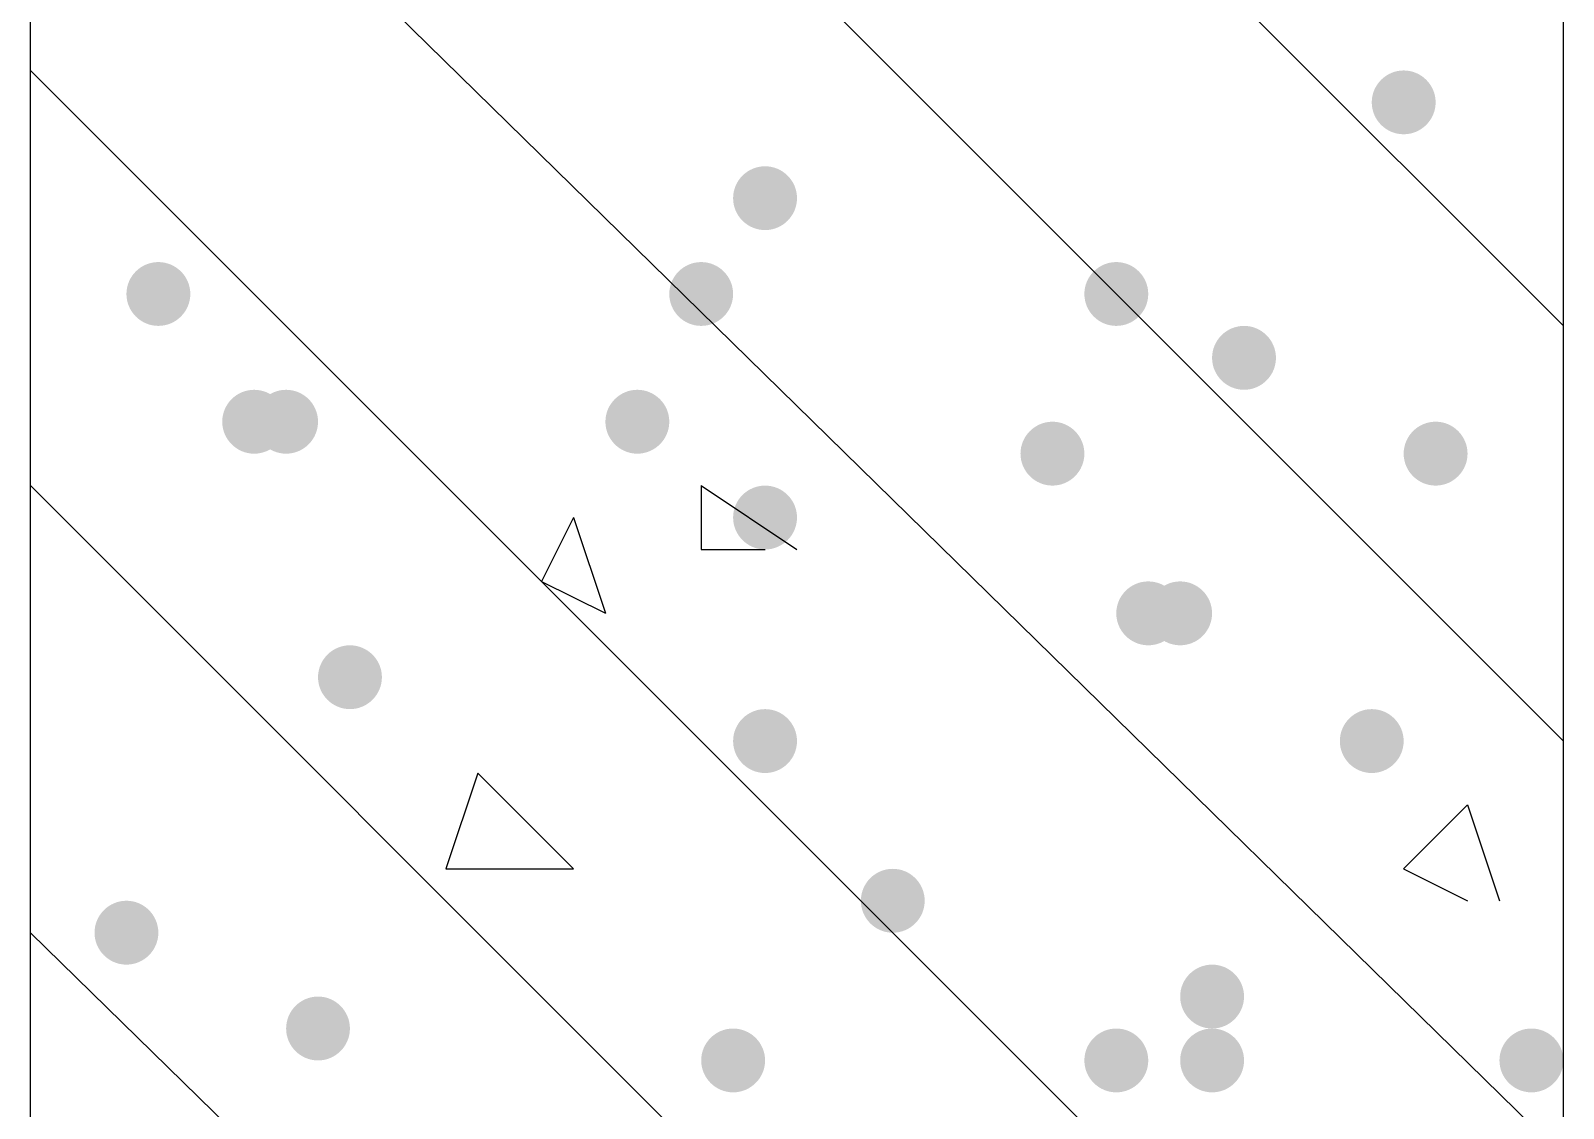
# Model space of a CAD drawing. Header units: inches. Extents: x 11 to 286, y 6 to 196.
# Drawn here: x 133.364 to 135.396, y 137.619 to 139.047 of the extents above; entities that cross this region are included whole.
import ezdxf

# ---------------------------------------------------------------- set-up
doc = ezdxf.new("R2010")
doc.units = ezdxf.units.IN
doc.header["$MEASUREMENT"] = 0
doc.layers.add('PDF_几何图形', color=7, linetype='Continuous')
doc.layers.add('PDF_实体填充', color=7, linetype='Continuous', true_color=0xffffff)

msp = doc.modelspace()

# ---------------------------------------------------------------- hatches: boundary and pattern name
at = {"layer": 'PDF_实体填充', "transparency": 33554559}
h = msp.add_hatch(color=7, dxfattribs=at)
edge = h.paths.add_edge_path(flags=0)
edge.add_spline(control_points=[(135.2268, 138.9521), (135.2268, 138.9288), (135.2077, 138.9098), (135.1844, 138.9098)], knot_values=[0, 0, 0, 0, 1, 1, 1, 1], degree=3, periodic=0)
edge.add_spline(control_points=[(135.1844, 138.9098), (135.1612, 138.9098), (135.1421, 138.9288), (135.1421, 138.9521)], knot_values=[0, 0, 0, 0, 1, 1, 1, 1], degree=3, periodic=0)
edge.add_line((135.1421, 138.9521), (135.1421, 138.9521))
edge.add_spline(control_points=[(135.1421, 138.9521), (135.1421, 138.9754), (135.1612, 138.9944), (135.1844, 138.9944)], knot_values=[0, 0, 0, 0, 1, 1, 1, 1], degree=3, periodic=0)
edge.add_spline(control_points=[(135.1844, 138.9944), (135.2077, 138.9944), (135.2268, 138.9754), (135.2268, 138.9521)], knot_values=[0, 0, 0, 0, 1, 1, 1, 1], degree=3, periodic=0)
edge.add_line((135.2268, 138.9521), (135.2268, 138.9521))
edge.add_line((135.2268, 138.9521), (135.2268, 138.9521))
h = msp.add_hatch(color=7, dxfattribs=at)
edge = h.paths.add_edge_path(flags=0)
edge.add_spline(control_points=[(134.3801, 138.8251), (134.3801, 138.8018), (134.3611, 138.7828), (134.3378, 138.7828)], knot_values=[0, 0, 0, 0, 1, 1, 1, 1], degree=3, periodic=0)
edge.add_spline(control_points=[(134.3378, 138.7828), (134.3145, 138.7828), (134.2954, 138.8018), (134.2954, 138.8251)], knot_values=[0, 0, 0, 0, 1, 1, 1, 1], degree=3, periodic=0)
edge.add_line((134.2954, 138.8251), (134.2954, 138.8251))
edge.add_spline(control_points=[(134.2954, 138.8251), (134.2954, 138.8484), (134.3145, 138.8674), (134.3378, 138.8674)], knot_values=[0, 0, 0, 0, 1, 1, 1, 1], degree=3, periodic=0)
edge.add_spline(control_points=[(134.3378, 138.8674), (134.3611, 138.8674), (134.3801, 138.8484), (134.3801, 138.8251)], knot_values=[0, 0, 0, 0, 1, 1, 1, 1], degree=3, periodic=0)
edge.add_line((134.3801, 138.8251), (134.3801, 138.8251))
edge.add_line((134.3801, 138.8251), (134.3801, 138.8251))
h = msp.add_hatch(color=7, dxfattribs=at)
edge = h.paths.add_edge_path(flags=0)
edge.add_spline(control_points=[(133.5758, 138.6981), (133.5758, 138.6748), (133.5567, 138.6558), (133.5334, 138.6558)], knot_values=[0, 0, 0, 0, 1, 1, 1, 1], degree=3, periodic=0)
edge.add_spline(control_points=[(133.5334, 138.6558), (133.5102, 138.6558), (133.4911, 138.6748), (133.4911, 138.6981)], knot_values=[0, 0, 0, 0, 1, 1, 1, 1], degree=3, periodic=0)
edge.add_line((133.4911, 138.6981), (133.4911, 138.6981))
edge.add_spline(control_points=[(133.4911, 138.6981), (133.4911, 138.7214), (133.5102, 138.7404), (133.5334, 138.7404)], knot_values=[0, 0, 0, 0, 1, 1, 1, 1], degree=3, periodic=0)
edge.add_spline(control_points=[(133.5334, 138.7404), (133.5567, 138.7404), (133.5758, 138.7214), (133.5758, 138.6981)], knot_values=[0, 0, 0, 0, 1, 1, 1, 1], degree=3, periodic=0)
edge.add_line((133.5758, 138.6981), (133.5758, 138.6981))
edge.add_line((133.5758, 138.6981), (133.5758, 138.6981))
h = msp.add_hatch(color=7, dxfattribs=at)
edge = h.paths.add_edge_path(flags=0)
edge.add_spline(control_points=[(134.2954, 138.6981), (134.2954, 138.6748), (134.2764, 138.6558), (134.2531, 138.6558)], knot_values=[0, 0, 0, 0, 1, 1, 1, 1], degree=3, periodic=0)
edge.add_spline(control_points=[(134.2531, 138.6558), (134.2298, 138.6558), (134.2108, 138.6748), (134.2108, 138.6981)], knot_values=[0, 0, 0, 0, 1, 1, 1, 1], degree=3, periodic=0)
edge.add_line((134.2108, 138.6981), (134.2108, 138.6981))
edge.add_spline(control_points=[(134.2108, 138.6981), (134.2108, 138.7214), (134.2298, 138.7404), (134.2531, 138.7404)], knot_values=[0, 0, 0, 0, 1, 1, 1, 1], degree=3, periodic=0)
edge.add_spline(control_points=[(134.2531, 138.7404), (134.2764, 138.7404), (134.2954, 138.7214), (134.2954, 138.6981)], knot_values=[0, 0, 0, 0, 1, 1, 1, 1], degree=3, periodic=0)
edge.add_line((134.2954, 138.6981), (134.2954, 138.6981))
edge.add_line((134.2954, 138.6981), (134.2954, 138.6981))
h = msp.add_hatch(color=7, dxfattribs=at)
edge = h.paths.add_edge_path(flags=0)
edge.add_spline(control_points=[(134.8458, 138.6981), (134.8458, 138.6748), (134.8267, 138.6558), (134.8034, 138.6558)], knot_values=[0, 0, 0, 0, 1, 1, 1, 1], degree=3, periodic=0)
edge.add_spline(control_points=[(134.8034, 138.6558), (134.7802, 138.6558), (134.7611, 138.6748), (134.7611, 138.6981)], knot_values=[0, 0, 0, 0, 1, 1, 1, 1], degree=3, periodic=0)
edge.add_line((134.7611, 138.6981), (134.7611, 138.6981))
edge.add_spline(control_points=[(134.7611, 138.6981), (134.7611, 138.7214), (134.7802, 138.7404), (134.8034, 138.7404)], knot_values=[0, 0, 0, 0, 1, 1, 1, 1], degree=3, periodic=0)
edge.add_spline(control_points=[(134.8034, 138.7404), (134.8267, 138.7404), (134.8458, 138.7214), (134.8458, 138.6981)], knot_values=[0, 0, 0, 0, 1, 1, 1, 1], degree=3, periodic=0)
edge.add_line((134.8458, 138.6981), (134.8458, 138.6981))
edge.add_line((134.8458, 138.6981), (134.8458, 138.6981))
h = msp.add_hatch(color=7, dxfattribs=at)
edge = h.paths.add_edge_path(flags=0)
edge.add_spline(control_points=[(135.0151, 138.6134), (135.0151, 138.5902), (134.9961, 138.5711), (134.9728, 138.5711)], knot_values=[0, 0, 0, 0, 1, 1, 1, 1], degree=3, periodic=0)
edge.add_spline(control_points=[(134.9728, 138.5711), (134.9495, 138.5711), (134.9304, 138.5902), (134.9304, 138.6134)], knot_values=[0, 0, 0, 0, 1, 1, 1, 1], degree=3, periodic=0)
edge.add_line((134.9304, 138.6134), (134.9304, 138.6134))
edge.add_spline(control_points=[(134.9304, 138.6134), (134.9304, 138.6367), (134.9495, 138.6558), (134.9728, 138.6558)], knot_values=[0, 0, 0, 0, 1, 1, 1, 1], degree=3, periodic=0)
edge.add_spline(control_points=[(134.9728, 138.6558), (134.9961, 138.6558), (135.0151, 138.6367), (135.0151, 138.6134)], knot_values=[0, 0, 0, 0, 1, 1, 1, 1], degree=3, periodic=0)
edge.add_line((135.0151, 138.6134), (135.0151, 138.6134))
edge.add_line((135.0151, 138.6134), (135.0151, 138.6134))
h = msp.add_hatch(color=7, dxfattribs=at)
edge = h.paths.add_edge_path(flags=0)
edge.add_spline(control_points=[(133.7028, 138.5288), (133.7028, 138.5055), (133.6837, 138.4864), (133.6604, 138.4864)], knot_values=[0, 0, 0, 0, 1, 1, 1, 1], degree=3, periodic=0)
edge.add_spline(control_points=[(133.6604, 138.4864), (133.6372, 138.4864), (133.6181, 138.5055), (133.6181, 138.5288)], knot_values=[0, 0, 0, 0, 1, 1, 1, 1], degree=3, periodic=0)
edge.add_line((133.6181, 138.5288), (133.6181, 138.5288))
edge.add_spline(control_points=[(133.6181, 138.5288), (133.6181, 138.5521), (133.6372, 138.5711), (133.6604, 138.5711)], knot_values=[0, 0, 0, 0, 1, 1, 1, 1], degree=3, periodic=0)
edge.add_spline(control_points=[(133.6604, 138.5711), (133.6837, 138.5711), (133.7028, 138.5521), (133.7028, 138.5288)], knot_values=[0, 0, 0, 0, 1, 1, 1, 1], degree=3, periodic=0)
edge.add_line((133.7028, 138.5288), (133.7028, 138.5288))
edge.add_line((133.7028, 138.5288), (133.7028, 138.5288))
h = msp.add_hatch(color=7, dxfattribs=at)
edge = h.paths.add_edge_path(flags=0)
edge.add_spline(control_points=[(133.7451, 138.5288), (133.7451, 138.5055), (133.7261, 138.4864), (133.7028, 138.4864)], knot_values=[0, 0, 0, 0, 1, 1, 1, 1], degree=3, periodic=0)
edge.add_spline(control_points=[(133.7028, 138.4864), (133.6795, 138.4864), (133.6604, 138.5055), (133.6604, 138.5288)], knot_values=[0, 0, 0, 0, 1, 1, 1, 1], degree=3, periodic=0)
edge.add_line((133.6604, 138.5288), (133.6604, 138.5288))
edge.add_spline(control_points=[(133.6604, 138.5288), (133.6604, 138.5521), (133.6795, 138.5711), (133.7028, 138.5711)], knot_values=[0, 0, 0, 0, 1, 1, 1, 1], degree=3, periodic=0)
edge.add_spline(control_points=[(133.7028, 138.5711), (133.7261, 138.5711), (133.7451, 138.5521), (133.7451, 138.5288)], knot_values=[0, 0, 0, 0, 1, 1, 1, 1], degree=3, periodic=0)
edge.add_line((133.7451, 138.5288), (133.7451, 138.5288))
edge.add_line((133.7451, 138.5288), (133.7451, 138.5288))
h = msp.add_hatch(color=7, dxfattribs=at)
edge = h.paths.add_edge_path(flags=0)
edge.add_spline(control_points=[(134.2108, 138.5288), (134.2108, 138.5055), (134.1917, 138.4864), (134.1684, 138.4864)], knot_values=[0, 0, 0, 0, 1, 1, 1, 1], degree=3, periodic=0)
edge.add_spline(control_points=[(134.1684, 138.4864), (134.1452, 138.4864), (134.1261, 138.5055), (134.1261, 138.5288)], knot_values=[0, 0, 0, 0, 1, 1, 1, 1], degree=3, periodic=0)
edge.add_line((134.1261, 138.5288), (134.1261, 138.5288))
edge.add_spline(control_points=[(134.1261, 138.5288), (134.1261, 138.5521), (134.1452, 138.5711), (134.1684, 138.5711)], knot_values=[0, 0, 0, 0, 1, 1, 1, 1], degree=3, periodic=0)
edge.add_spline(control_points=[(134.1684, 138.5711), (134.1917, 138.5711), (134.2108, 138.5521), (134.2108, 138.5288)], knot_values=[0, 0, 0, 0, 1, 1, 1, 1], degree=3, periodic=0)
edge.add_line((134.2108, 138.5288), (134.2108, 138.5288))
edge.add_line((134.2108, 138.5288), (134.2108, 138.5288))
h = msp.add_hatch(color=7, dxfattribs=at)
edge = h.paths.add_edge_path(flags=0)
edge.add_spline(control_points=[(134.7611, 138.4864), (134.7611, 138.4632), (134.7421, 138.4441), (134.7188, 138.4441)], knot_values=[0, 0, 0, 0, 1, 1, 1, 1], degree=3, periodic=0)
edge.add_spline(control_points=[(134.7188, 138.4441), (134.6955, 138.4441), (134.6764, 138.4632), (134.6764, 138.4864)], knot_values=[0, 0, 0, 0, 1, 1, 1, 1], degree=3, periodic=0)
edge.add_line((134.6764, 138.4864), (134.6764, 138.4864))
edge.add_spline(control_points=[(134.6764, 138.4864), (134.6764, 138.5097), (134.6955, 138.5288), (134.7188, 138.5288)], knot_values=[0, 0, 0, 0, 1, 1, 1, 1], degree=3, periodic=0)
edge.add_spline(control_points=[(134.7188, 138.5288), (134.7421, 138.5288), (134.7611, 138.5097), (134.7611, 138.4864)], knot_values=[0, 0, 0, 0, 1, 1, 1, 1], degree=3, periodic=0)
edge.add_line((134.7611, 138.4864), (134.7611, 138.4864))
edge.add_line((134.7611, 138.4864), (134.7611, 138.4864))
h = msp.add_hatch(color=7, dxfattribs=at)
edge = h.paths.add_edge_path(flags=0)
edge.add_spline(control_points=[(135.2691, 138.4864), (135.2691, 138.4632), (135.2501, 138.4441), (135.2268, 138.4441)], knot_values=[0, 0, 0, 0, 1, 1, 1, 1], degree=3, periodic=0)
edge.add_spline(control_points=[(135.2268, 138.4441), (135.2035, 138.4441), (135.1844, 138.4632), (135.1844, 138.4864)], knot_values=[0, 0, 0, 0, 1, 1, 1, 1], degree=3, periodic=0)
edge.add_line((135.1844, 138.4864), (135.1844, 138.4864))
edge.add_spline(control_points=[(135.1844, 138.4864), (135.1844, 138.5097), (135.2035, 138.5288), (135.2268, 138.5288)], knot_values=[0, 0, 0, 0, 1, 1, 1, 1], degree=3, periodic=0)
edge.add_spline(control_points=[(135.2268, 138.5288), (135.2501, 138.5288), (135.2691, 138.5097), (135.2691, 138.4864)], knot_values=[0, 0, 0, 0, 1, 1, 1, 1], degree=3, periodic=0)
edge.add_line((135.2691, 138.4864), (135.2691, 138.4864))
edge.add_line((135.2691, 138.4864), (135.2691, 138.4864))
h = msp.add_hatch(color=7, dxfattribs=at)
edge = h.paths.add_edge_path(flags=0)
edge.add_spline(control_points=[(134.3801, 138.4018), (134.3801, 138.3785), (134.3611, 138.3594), (134.3378, 138.3594)], knot_values=[0, 0, 0, 0, 1, 1, 1, 1], degree=3, periodic=0)
edge.add_spline(control_points=[(134.3378, 138.3594), (134.3145, 138.3594), (134.2954, 138.3785), (134.2954, 138.4018)], knot_values=[0, 0, 0, 0, 1, 1, 1, 1], degree=3, periodic=0)
edge.add_line((134.2954, 138.4018), (134.2954, 138.4018))
edge.add_spline(control_points=[(134.2954, 138.4018), (134.2954, 138.4251), (134.3145, 138.4441), (134.3378, 138.4441)], knot_values=[0, 0, 0, 0, 1, 1, 1, 1], degree=3, periodic=0)
edge.add_spline(control_points=[(134.3378, 138.4441), (134.3611, 138.4441), (134.3801, 138.4251), (134.3801, 138.4018)], knot_values=[0, 0, 0, 0, 1, 1, 1, 1], degree=3, periodic=0)
edge.add_line((134.3801, 138.4018), (134.3801, 138.4018))
edge.add_line((134.3801, 138.4018), (134.3801, 138.4018))
h = msp.add_hatch(color=7, dxfattribs=at)
edge = h.paths.add_edge_path(flags=0)
edge.add_spline(control_points=[(134.8881, 138.2748), (134.8881, 138.2515), (134.8691, 138.2324), (134.8458, 138.2324)], knot_values=[0, 0, 0, 0, 1, 1, 1, 1], degree=3, periodic=0)
edge.add_spline(control_points=[(134.8458, 138.2324), (134.8225, 138.2324), (134.8034, 138.2515), (134.8034, 138.2748)], knot_values=[0, 0, 0, 0, 1, 1, 1, 1], degree=3, periodic=0)
edge.add_line((134.8034, 138.2748), (134.8034, 138.2748))
edge.add_spline(control_points=[(134.8034, 138.2748), (134.8034, 138.2981), (134.8225, 138.3171), (134.8458, 138.3171)], knot_values=[0, 0, 0, 0, 1, 1, 1, 1], degree=3, periodic=0)
edge.add_spline(control_points=[(134.8458, 138.3171), (134.8691, 138.3171), (134.8881, 138.2981), (134.8881, 138.2748)], knot_values=[0, 0, 0, 0, 1, 1, 1, 1], degree=3, periodic=0)
edge.add_line((134.8881, 138.2748), (134.8881, 138.2748))
edge.add_line((134.8881, 138.2748), (134.8881, 138.2748))
h = msp.add_hatch(color=7, dxfattribs=at)
edge = h.paths.add_edge_path(flags=0)
edge.add_spline(control_points=[(134.9304, 138.2748), (134.9304, 138.2515), (134.9114, 138.2324), (134.8881, 138.2324)], knot_values=[0, 0, 0, 0, 1, 1, 1, 1], degree=3, periodic=0)
edge.add_spline(control_points=[(134.8881, 138.2324), (134.8648, 138.2324), (134.8458, 138.2515), (134.8458, 138.2748)], knot_values=[0, 0, 0, 0, 1, 1, 1, 1], degree=3, periodic=0)
edge.add_line((134.8458, 138.2748), (134.8458, 138.2748))
edge.add_spline(control_points=[(134.8458, 138.2748), (134.8458, 138.2981), (134.8648, 138.3171), (134.8881, 138.3171)], knot_values=[0, 0, 0, 0, 1, 1, 1, 1], degree=3, periodic=0)
edge.add_spline(control_points=[(134.8881, 138.3171), (134.9114, 138.3171), (134.9304, 138.2981), (134.9304, 138.2748)], knot_values=[0, 0, 0, 0, 1, 1, 1, 1], degree=3, periodic=0)
edge.add_line((134.9304, 138.2748), (134.9304, 138.2748))
edge.add_line((134.9304, 138.2748), (134.9304, 138.2748))
h = msp.add_hatch(color=7, dxfattribs=at)
edge = h.paths.add_edge_path(flags=0)
edge.add_spline(control_points=[(133.8298, 138.1901), (133.8298, 138.1668), (133.8107, 138.1478), (133.7874, 138.1478)], knot_values=[0, 0, 0, 0, 1, 1, 1, 1], degree=3, periodic=0)
edge.add_spline(control_points=[(133.7874, 138.1478), (133.7642, 138.1478), (133.7451, 138.1668), (133.7451, 138.1901)], knot_values=[0, 0, 0, 0, 1, 1, 1, 1], degree=3, periodic=0)
edge.add_line((133.7451, 138.1901), (133.7451, 138.1901))
edge.add_spline(control_points=[(133.7451, 138.1901), (133.7451, 138.2134), (133.7642, 138.2324), (133.7874, 138.2324)], knot_values=[0, 0, 0, 0, 1, 1, 1, 1], degree=3, periodic=0)
edge.add_spline(control_points=[(133.7874, 138.2324), (133.8107, 138.2324), (133.8298, 138.2134), (133.8298, 138.1901)], knot_values=[0, 0, 0, 0, 1, 1, 1, 1], degree=3, periodic=0)
edge.add_line((133.8298, 138.1901), (133.8298, 138.1901))
edge.add_line((133.8298, 138.1901), (133.8298, 138.1901))
h = msp.add_hatch(color=7, dxfattribs=at)
edge = h.paths.add_edge_path(flags=0)
edge.add_spline(control_points=[(134.3801, 138.1054), (134.3801, 138.0822), (134.3611, 138.0631), (134.3378, 138.0631)], knot_values=[0, 0, 0, 0, 1, 1, 1, 1], degree=3, periodic=0)
edge.add_spline(control_points=[(134.3378, 138.0631), (134.3145, 138.0631), (134.2954, 138.0822), (134.2954, 138.1054)], knot_values=[0, 0, 0, 0, 1, 1, 1, 1], degree=3, periodic=0)
edge.add_line((134.2954, 138.1054), (134.2954, 138.1054))
edge.add_spline(control_points=[(134.2954, 138.1054), (134.2954, 138.1287), (134.3145, 138.1478), (134.3378, 138.1478)], knot_values=[0, 0, 0, 0, 1, 1, 1, 1], degree=3, periodic=0)
edge.add_spline(control_points=[(134.3378, 138.1478), (134.3611, 138.1478), (134.3801, 138.1287), (134.3801, 138.1054)], knot_values=[0, 0, 0, 0, 1, 1, 1, 1], degree=3, periodic=0)
edge.add_line((134.3801, 138.1054), (134.3801, 138.1054))
edge.add_line((134.3801, 138.1054), (134.3801, 138.1054))
h = msp.add_hatch(color=7, dxfattribs=at)
edge = h.paths.add_edge_path(flags=0)
edge.add_spline(control_points=[(135.1844, 138.1054), (135.1844, 138.0822), (135.1654, 138.0631), (135.1421, 138.0631)], knot_values=[0, 0, 0, 0, 1, 1, 1, 1], degree=3, periodic=0)
edge.add_spline(control_points=[(135.1421, 138.0631), (135.1188, 138.0631), (135.0998, 138.0822), (135.0998, 138.1054)], knot_values=[0, 0, 0, 0, 1, 1, 1, 1], degree=3, periodic=0)
edge.add_line((135.0998, 138.1054), (135.0998, 138.1054))
edge.add_spline(control_points=[(135.0998, 138.1054), (135.0998, 138.1287), (135.1188, 138.1478), (135.1421, 138.1478)], knot_values=[0, 0, 0, 0, 1, 1, 1, 1], degree=3, periodic=0)
edge.add_spline(control_points=[(135.1421, 138.1478), (135.1654, 138.1478), (135.1844, 138.1287), (135.1844, 138.1054)], knot_values=[0, 0, 0, 0, 1, 1, 1, 1], degree=3, periodic=0)
edge.add_line((135.1844, 138.1054), (135.1844, 138.1054))
edge.add_line((135.1844, 138.1054), (135.1844, 138.1054))
h = msp.add_hatch(color=7, dxfattribs=at)
edge = h.paths.add_edge_path(flags=0)
edge.add_spline(control_points=[(134.5494, 137.8938), (134.5494, 137.8705), (134.5304, 137.8514), (134.5071, 137.8514)], knot_values=[0, 0, 0, 0, 1, 1, 1, 1], degree=3, periodic=0)
edge.add_spline(control_points=[(134.5071, 137.8514), (134.4838, 137.8514), (134.4648, 137.8705), (134.4648, 137.8938)], knot_values=[0, 0, 0, 0, 1, 1, 1, 1], degree=3, periodic=0)
edge.add_line((134.4648, 137.8938), (134.4648, 137.8938))
edge.add_spline(control_points=[(134.4648, 137.8938), (134.4648, 137.9171), (134.4838, 137.9361), (134.5071, 137.9361)], knot_values=[0, 0, 0, 0, 1, 1, 1, 1], degree=3, periodic=0)
edge.add_spline(control_points=[(134.5071, 137.9361), (134.5304, 137.9361), (134.5494, 137.9171), (134.5494, 137.8938)], knot_values=[0, 0, 0, 0, 1, 1, 1, 1], degree=3, periodic=0)
edge.add_line((134.5494, 137.8938), (134.5494, 137.8938))
edge.add_line((134.5494, 137.8938), (134.5494, 137.8938))
h = msp.add_hatch(color=7, dxfattribs=at)
edge = h.paths.add_edge_path(flags=0)
edge.add_spline(control_points=[(133.5334, 137.8514), (133.5334, 137.8282), (133.5144, 137.8091), (133.4911, 137.8091)], knot_values=[0, 0, 0, 0, 1, 1, 1, 1], degree=3, periodic=0)
edge.add_spline(control_points=[(133.4911, 137.8091), (133.4678, 137.8091), (133.4488, 137.8282), (133.4488, 137.8514)], knot_values=[0, 0, 0, 0, 1, 1, 1, 1], degree=3, periodic=0)
edge.add_line((133.4488, 137.8514), (133.4488, 137.8514))
edge.add_spline(control_points=[(133.4488, 137.8514), (133.4488, 137.8747), (133.4678, 137.8938), (133.4911, 137.8938)], knot_values=[0, 0, 0, 0, 1, 1, 1, 1], degree=3, periodic=0)
edge.add_spline(control_points=[(133.4911, 137.8938), (133.5144, 137.8938), (133.5334, 137.8747), (133.5334, 137.8514)], knot_values=[0, 0, 0, 0, 1, 1, 1, 1], degree=3, periodic=0)
edge.add_line((133.5334, 137.8514), (133.5334, 137.8514))
edge.add_line((133.5334, 137.8514), (133.5334, 137.8514))
h = msp.add_hatch(color=7, dxfattribs=at)
edge = h.paths.add_edge_path(flags=0)
edge.add_spline(control_points=[(134.9728, 137.7668), (134.9728, 137.7435), (134.9537, 137.7244), (134.9304, 137.7244)], knot_values=[0, 0, 0, 0, 1, 1, 1, 1], degree=3, periodic=0)
edge.add_spline(control_points=[(134.9304, 137.7244), (134.9072, 137.7244), (134.8881, 137.7435), (134.8881, 137.7668)], knot_values=[0, 0, 0, 0, 1, 1, 1, 1], degree=3, periodic=0)
edge.add_line((134.8881, 137.7668), (134.8881, 137.7668))
edge.add_spline(control_points=[(134.8881, 137.7668), (134.8881, 137.7901), (134.9072, 137.8091), (134.9304, 137.8091)], knot_values=[0, 0, 0, 0, 1, 1, 1, 1], degree=3, periodic=0)
edge.add_spline(control_points=[(134.9304, 137.8091), (134.9537, 137.8091), (134.9728, 137.7901), (134.9728, 137.7668)], knot_values=[0, 0, 0, 0, 1, 1, 1, 1], degree=3, periodic=0)
edge.add_line((134.9728, 137.7668), (134.9728, 137.7668))
edge.add_line((134.9728, 137.7668), (134.9728, 137.7668))
h = msp.add_hatch(color=7, dxfattribs=at)
edge = h.paths.add_edge_path(flags=0)
edge.add_spline(control_points=[(133.7874, 137.7244), (133.7874, 137.7012), (133.7684, 137.6821), (133.7451, 137.6821)], knot_values=[0, 0, 0, 0, 1, 1, 1, 1], degree=3, periodic=0)
edge.add_spline(control_points=[(133.7451, 137.6821), (133.7218, 137.6821), (133.7028, 137.7012), (133.7028, 137.7244)], knot_values=[0, 0, 0, 0, 1, 1, 1, 1], degree=3, periodic=0)
edge.add_line((133.7028, 137.7244), (133.7028, 137.7244))
edge.add_spline(control_points=[(133.7028, 137.7244), (133.7028, 137.7477), (133.7218, 137.7668), (133.7451, 137.7668)], knot_values=[0, 0, 0, 0, 1, 1, 1, 1], degree=3, periodic=0)
edge.add_spline(control_points=[(133.7451, 137.7668), (133.7684, 137.7668), (133.7874, 137.7477), (133.7874, 137.7244)], knot_values=[0, 0, 0, 0, 1, 1, 1, 1], degree=3, periodic=0)
edge.add_line((133.7874, 137.7244), (133.7874, 137.7244))
edge.add_line((133.7874, 137.7244), (133.7874, 137.7244))
h = msp.add_hatch(color=7, dxfattribs=at)
edge = h.paths.add_edge_path(flags=0)
edge.add_spline(control_points=[(134.3378, 137.6821), (134.3378, 137.6588), (134.3187, 137.6398), (134.2954, 137.6398)], knot_values=[0, 0, 0, 0, 1, 1, 1, 1], degree=3, periodic=0)
edge.add_spline(control_points=[(134.2954, 137.6398), (134.2722, 137.6398), (134.2531, 137.6588), (134.2531, 137.6821)], knot_values=[0, 0, 0, 0, 1, 1, 1, 1], degree=3, periodic=0)
edge.add_line((134.2531, 137.6821), (134.2531, 137.6821))
edge.add_spline(control_points=[(134.2531, 137.6821), (134.2531, 137.7054), (134.2722, 137.7244), (134.2954, 137.7244)], knot_values=[0, 0, 0, 0, 1, 1, 1, 1], degree=3, periodic=0)
edge.add_spline(control_points=[(134.2954, 137.7244), (134.3187, 137.7244), (134.3378, 137.7054), (134.3378, 137.6821)], knot_values=[0, 0, 0, 0, 1, 1, 1, 1], degree=3, periodic=0)
edge.add_line((134.3378, 137.6821), (134.3378, 137.6821))
edge.add_line((134.3378, 137.6821), (134.3378, 137.6821))
h = msp.add_hatch(color=7, dxfattribs=at)
edge = h.paths.add_edge_path(flags=0)
edge.add_spline(control_points=[(134.8458, 137.6821), (134.8458, 137.6588), (134.8267, 137.6398), (134.8034, 137.6398)], knot_values=[0, 0, 0, 0, 1, 1, 1, 1], degree=3, periodic=0)
edge.add_spline(control_points=[(134.8034, 137.6398), (134.7802, 137.6398), (134.7611, 137.6588), (134.7611, 137.6821)], knot_values=[0, 0, 0, 0, 1, 1, 1, 1], degree=3, periodic=0)
edge.add_line((134.7611, 137.6821), (134.7611, 137.6821))
edge.add_spline(control_points=[(134.7611, 137.6821), (134.7611, 137.7054), (134.7802, 137.7244), (134.8034, 137.7244)], knot_values=[0, 0, 0, 0, 1, 1, 1, 1], degree=3, periodic=0)
edge.add_spline(control_points=[(134.8034, 137.7244), (134.8267, 137.7244), (134.8458, 137.7054), (134.8458, 137.6821)], knot_values=[0, 0, 0, 0, 1, 1, 1, 1], degree=3, periodic=0)
edge.add_line((134.8458, 137.6821), (134.8458, 137.6821))
edge.add_line((134.8458, 137.6821), (134.8458, 137.6821))
h = msp.add_hatch(color=7, dxfattribs=at)
edge = h.paths.add_edge_path(flags=0)
edge.add_spline(control_points=[(134.9728, 137.6821), (134.9728, 137.6588), (134.9537, 137.6398), (134.9304, 137.6398)], knot_values=[0, 0, 0, 0, 1, 1, 1, 1], degree=3, periodic=0)
edge.add_spline(control_points=[(134.9304, 137.6398), (134.9072, 137.6398), (134.8881, 137.6588), (134.8881, 137.6821)], knot_values=[0, 0, 0, 0, 1, 1, 1, 1], degree=3, periodic=0)
edge.add_line((134.8881, 137.6821), (134.8881, 137.6821))
edge.add_spline(control_points=[(134.8881, 137.6821), (134.8881, 137.7054), (134.9072, 137.7244), (134.9304, 137.7244)], knot_values=[0, 0, 0, 0, 1, 1, 1, 1], degree=3, periodic=0)
edge.add_spline(control_points=[(134.9304, 137.7244), (134.9537, 137.7244), (134.9728, 137.7054), (134.9728, 137.6821)], knot_values=[0, 0, 0, 0, 1, 1, 1, 1], degree=3, periodic=0)
edge.add_line((134.9728, 137.6821), (134.9728, 137.6821))
edge.add_line((134.9728, 137.6821), (134.9728, 137.6821))
h = msp.add_hatch(color=7, dxfattribs=at)
edge = h.paths.add_edge_path(flags=0)
edge.add_spline(control_points=[(135.3961, 137.6821), (135.3961, 137.6588), (135.3771, 137.6398), (135.3538, 137.6398)], knot_values=[0, 0, 0, 0, 1, 1, 1, 1], degree=3, periodic=0)
edge.add_spline(control_points=[(135.3538, 137.6398), (135.3305, 137.6398), (135.3114, 137.6588), (135.3114, 137.6821)], knot_values=[0, 0, 0, 0, 1, 1, 1, 1], degree=3, periodic=0)
edge.add_line((135.3114, 137.6821), (135.3114, 137.6821))
edge.add_spline(control_points=[(135.3114, 137.6821), (135.3114, 137.7054), (135.3305, 137.7244), (135.3538, 137.7244)], knot_values=[0, 0, 0, 0, 1, 1, 1, 1], degree=3, periodic=0)
edge.add_spline(control_points=[(135.3538, 137.7244), (135.3771, 137.7244), (135.3961, 137.7054), (135.3961, 137.6821)], knot_values=[0, 0, 0, 0, 1, 1, 1, 1], degree=3, periodic=0)
edge.add_line((135.3961, 137.6821), (135.3961, 137.6821))
edge.add_line((135.3961, 137.6821), (135.3961, 137.6821))

# ---------------------------------------------------------------- linework, layer by layer
at = {"layer": 'PDF_几何图形'}
for p, q in [((135.3961, 124.6858), (135.3961, 166.5534)), ((133.3641, 124.6858), (133.3641, 164.0134)), ((133.3641, 140.6878), (135.3961, 138.6558)), ((133.3641, 140.1374), (135.3961, 138.1054)), ((133.3641, 139.5448), (135.3961, 137.5551)), ((133.3641, 138.9944), (135.3961, 136.9624)), ((133.3641, 138.4441), (135.3961, 136.4121)), ((134.2531, 138.4441), (134.3801, 138.3594)), ((134.2531, 138.4441), (134.2531, 138.3594)), ((134.0838, 138.4018), (134.0414, 138.3171)), ((134.0838, 138.4018), (134.1261, 138.2748)), ((134.2531, 138.3594), (134.3378, 138.3594)), ((134.0414, 138.3171), (134.1261, 138.2748)), ((133.9568, 138.0631), (133.9144, 137.9361)), ((133.9568, 138.0631), (134.0838, 137.9361)), ((135.2691, 138.0208), (135.1844, 137.9361)), ((135.2691, 138.0208), (135.3114, 137.8938)), ((133.9144, 137.9361), (134.0838, 137.9361)), ((135.1844, 137.9361), (135.2691, 137.8938)), ((133.3641, 137.8514), (135.3961, 135.8618))]:
    msp.add_line(p, q, dxfattribs=at)

doc.saveas('drawing.dxf')
